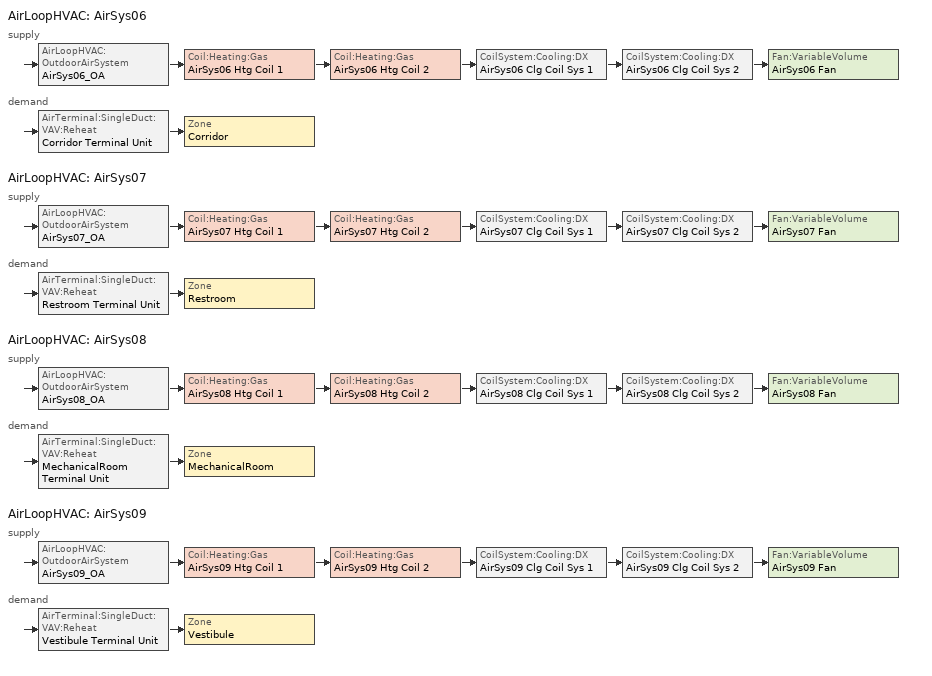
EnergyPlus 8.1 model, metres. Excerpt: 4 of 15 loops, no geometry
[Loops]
AirLoopHVAC 'AirSys06'
 supply: AirLoopHVAC:OutdoorAirSystem 'AirSys06_OA' > Coil:Heating:Gas 'AirSys06 Htg Coil 1' > Coil:Heating:Gas 'AirSys06 Htg Coil 2' > CoilSystem:Cooling:DX 'AirSys06 Clg Coil Sys 1' > CoilSystem:Cooling:DX 'AirSys06 Clg Coil Sys 2' > Fan:VariableVolume 'AirSys06 Fan'
 demand: AirTerminal:SingleDuct:VAV:Reheat 'Corridor Terminal Unit' > Zone 'Corridor'
AirLoopHVAC 'AirSys07'
 supply: AirLoopHVAC:OutdoorAirSystem 'AirSys07_OA' > Coil:Heating:Gas 'AirSys07 Htg Coil 1' > Coil:Heating:Gas 'AirSys07 Htg Coil 2' > CoilSystem:Cooling:DX 'AirSys07 Clg Coil Sys 1' > CoilSystem:Cooling:DX 'AirSys07 Clg Coil Sys 2' > Fan:VariableVolume 'AirSys07 Fan'
 demand: AirTerminal:SingleDuct:VAV:Reheat 'Restroom Terminal Unit' > Zone 'Restroom'
AirLoopHVAC 'AirSys08'
 supply: AirLoopHVAC:OutdoorAirSystem 'AirSys08_OA' > Coil:Heating:Gas 'AirSys08 Htg Coil 1' > Coil:Heating:Gas 'AirSys08 Htg Coil 2' > CoilSystem:Cooling:DX 'AirSys08 Clg Coil Sys 1' > CoilSystem:Cooling:DX 'AirSys08 Clg Coil Sys 2' > Fan:VariableVolume 'AirSys08 Fan'
 demand: AirTerminal:SingleDuct:VAV:Reheat 'MechanicalRoom Terminal Unit' > Zone 'MechanicalRoom'
AirLoopHVAC 'AirSys09'
 supply: AirLoopHVAC:OutdoorAirSystem 'AirSys09_OA' > Coil:Heating:Gas 'AirSys09 Htg Coil 1' > Coil:Heating:Gas 'AirSys09 Htg Coil 2' > CoilSystem:Cooling:DX 'AirSys09 Clg Coil Sys 1' > CoilSystem:Cooling:DX 'AirSys09 Clg Coil Sys 2' > Fan:VariableVolume 'AirSys09 Fan'
 demand: AirTerminal:SingleDuct:VAV:Reheat 'Vestibule Terminal Unit' > Zone 'Vestibule'
[Sizing:Zone] Zone Cooling Design Supply Air Temperature Input Method=SupplyAirTemperature; Zone Cooling Design Supply Air Temperature {C}=14; Zone Heating Design Supply Air Temperature Input Method=SupplyAirTemperature; Zone Heating Design Supply Air Temperature {C}=40; Zone Cooling Design Supply Air Humidity Ratio {kgWater/kgDryAir}=0.0085; Zone Heating Design Supply Air Humidity Ratio {kgWater/kgDryAir}=0.008; Cooling Design Air Flow Method=DesignDay; Cooling Minimum Air Flow Fraction=0; Heating Design Air Flow Method=DesignDay; Heating Design Air Flow Rate {m3/s}=0
Name | Design Specification Outdoor Air Object
Corridor | SZ DSOA Corridor
Restroom | SZ DSOA Restroom
MechanicalRoom | SZ DSOA MechanicalRoom
Vestibule | SZ DSOA Vestibule
[DesignSpecification:OutdoorAir] Outdoor Air Method=Sum; Outdoor Air Flow per Person {m3/s-person}=0; Outdoor Air Flow per Zone {m3/s}=0; Outdoor Air Flow Air Changes per Hour {1/hr}=0; Outdoor Air Flow Rate Fraction Schedule=Bldg_Occ_Sch
Name | Outdoor Air Flow per Zone Floor Area {m3/s-m2}
SZ DSOA Corridor; SZ DSOA Vestibule | 0.00025
SZ DSOA Restroom | 0.0052
SZ DSOA MechanicalRoom | 0
[ZoneControl:Thermostat] Control Type Schedule=Dual Zone Control Type Sched; Control Object Type 1=ThermostatSetpoint:DualSetpoint
Name | Zone or ZoneList | Control Name 1
Corridor Thermostat | Corridor | Corridor DualSPSched
Restroom Thermostat | Restroom | Restroom DualSPSched
MechanicalRoom Thermostat | MechanicalRoom | MechanicalRoom DualSPSched
Vestibule Thermostat | Vestibule | Vestibule DualSPSched
[ThermostatSetpoint:DualSetpoint]
Name | Heating Setpoint Temperature Schedule | Cooling Setpoint Temperature Schedule
Corridor DualSPSched; Restroom DualSPSched; MechanicalRoom DualSPSched | HtgSetP_Sch | ClgSetP_Sch
Vestibule DualSPSched | Vestibule_HtgSetP_Sch | Vestibule_ClgSetP_Sch
[Zone equipment]
Corridor: Corridor Terminal Unit, Corridor PTAC, Corridor OA Unit
Restroom: Restroom Terminal Unit, Restroom PTAC, Restroom OA Unit
MechanicalRoom: MechanicalRoom Terminal Unit, MechanicalRoom PTAC, MechanicalRoom OA Unit
Vestibule: Vestibule Terminal Unit, Vestibule PTAC, Vestibule OA Unit
[AirLoopHVAC] Design Supply Air Flow Rate {m3/s}=AutoSize
AirSys06; AirSys07; AirSys08; AirSys09
[Sizing:System] Type of Load to Size On=Sensible; Design Outdoor Air Flow Rate {m3/s}=AutoSize; Minimum System Air Flow Ratio=0.3; Preheat Design Temperature {C}=7; Preheat Design Humidity Ratio {kgWater/kgDryAir}=0.008; Precool Design Temperature {C}=12.8; Precool Design Humidity Ratio {kgWater/kgDryAir}=0.008; Central Cooling Design Supply Air Temperature {C}=12.8; Central Heating Design Supply Air Temperature {C}=16.7; Sizing Option=NonCoincident; 100% Outdoor Air in Cooling=No; 100% Outdoor Air in Heating=No; Central Cooling Design Supply Air Humidity Ratio {kgWater/kgDryAir}=0.0085; Central Heating Design Supply Air Humidity Ratio {kgWater/kgDryAir}=0.008; Cooling Design Air Flow Method=DesignDay; Cooling Design Air Flow Rate {m3/s}=0; Heating Design Air Flow Method=DesignDay; Heating Design Air Flow Rate {m3/s}=0; System Outdoor Air Method=ZoneSum
AirSys06; AirSys07; AirSys08; AirSys09
[Controller:OutdoorAir] Minimum Outdoor Air Flow Rate {m3/s}=AutoSize; Maximum Outdoor Air Flow Rate {m3/s}=AutoSize; Economizer Control Type=DifferentialDryBulb; Economizer Control Action Type=ModulateFlow; Economizer Maximum Limit Dry-Bulb Temperature {C}=28; Economizer Maximum Limit Enthalpy {J/kg}=64000; Economizer Minimum Limit Dry-Bulb Temperature {C}=-100; Lockout Type=NoLockout; Minimum Limit Type=FixedMinimum; Minimum Outdoor Air Schedule=MinOA_MotorizedDamper_Sched; High Humidity Control=No; Heat Recovery Bypass Control Type=BypassWhenOAFlowGreaterThanMinimum
AirSys06_OA_Controller; AirSys07_OA_Controller; AirSys08_OA_Controller; AirSys09_OA_Controller
[Coil:Heating:Electric] Availability Schedule=Always_On; Efficiency=1; Nominal Capacity {W}=AutoSize
Corridor Terminal Reheat Coil; Restroom Terminal Reheat Coil; MechanicalRoom Terminal Reheat Coil; Vestibule Terminal Reheat Coil
[AirTerminal:SingleDuct:VAV:Reheat] Availability Schedule=Always_On; Maximum Air Flow Rate {m3/s}=AutoSize; Zone Minimum Air Flow Input Method=Scheduled; Minimum Air Flow Fraction Schedule=Min_Flow_Frac_Sch; Maximum Hot Water or Steam Flow Rate {m3/s}=AutoSize; Minimum Hot Water or Steam Flow Rate {m3/s}=0; Convergence Tolerance=0.001; Damper Heating Action=Reverse; Maximum Flow per Zone Floor Area During Reheat {m3/s-m2}=AutoCalculate; Maximum Flow Fraction During Reheat=AutoCalculate; Maximum Reheat Air Temperature {C}=50
Name | Reheat Coil
Corridor Terminal Unit | Corridor Terminal Reheat Coil
Restroom Terminal Unit | Restroom Terminal Reheat Coil
MechanicalRoom Terminal Unit | MechanicalRoom Terminal Reheat Coil
Vestibule Terminal Unit | Vestibule Terminal Reheat Coil
[ZoneHVAC:PackagedTerminalAirConditioner] Supply Air Flow Rate During Cooling Operation {m3/s}=AutoSize; Supply Air Flow Rate During Heating Operation {m3/s}=AutoSize; Supply Air Flow Rate When No Cooling or Heating is Needed {m3/s}=AutoSize; Outdoor Air Flow Rate During Cooling Operation {m3/s}=0; Outdoor Air Flow Rate During Heating Operation {m3/s}=0; Outdoor Air Flow Rate When No Cooling or Heating is Needed {m3/s}=0; Fan Placement=BlowThrough; Supply Air Fan Operating Mode Schedule=Always_On
Name | Availability Schedule | Supply Air Fan | Heating Coil | Cooling Coil
Corridor PTAC | Corridor_PTAC_Fan_Sch | Corridor PTAC Fan | Corridor PTAC Htg Coil | Corridor PTAC Clg Coil
Restroom PTAC | Restroom_PTAC_Fan_Sch | Restroom PTAC Fan | Restroom PTAC Htg Coil | Restroom PTAC Clg Coil
MechanicalRoom PTAC | MechanicalRoom_PTAC_Fan_Sch | MechanicalRoom PTAC Fan | MechanicalRoom PTAC Htg Coil | MechanicalRoom PTAC Clg Coil
Vestibule PTAC | Vestibule_PTAC_Fan_Sch | Vestibule PTAC Fan | Vestibule PTAC Htg Coil | Vestibule PTAC Clg Coil
[Coil:Heating:Gas] Availability Schedule=Always_On; Gas Burner Efficiency=0.8; Nominal Capacity {W}=AutoSize
Corridor PTAC Htg Coil; Corridor OA Unit Htg Coil; Restroom PTAC Htg Coil; Restroom OA Unit Htg Coil; MechanicalRoom PTAC Htg Coil; MechanicalRoom OA Unit Htg Coil; Vestibule PTAC Htg Coil; Vestibule OA Unit Htg Coil; AirSys06 Htg Coil 1; AirSys06 Htg Coil 2; AirSys07 Htg Coil 1; AirSys07 Htg Coil 2; AirSys08 Htg Coil 1; AirSys08 Htg Coil 2; AirSys09 Htg Coil 1; AirSys09 Htg Coil 2
[Coil:Cooling:DX:SingleSpeed] Availability Schedule=Always_On; Gross Rated Total Cooling Capacity {W}=AutoSize; Gross Rated Sensible Heat Ratio=AutoSize; Gross Rated Cooling COP {W/W}=4.7; Rated Air Flow Rate {m3/s}=AutoSize; Rated Evaporator Fan Power Per Volume Flow Rate {W/(m3/s)}=773.3; Total Cooling Capacity Function of Temperature Curve=PTAC-Clg-Cap-fT; Total Cooling Capacity Function of Flow Fraction Curve=PTAC-Clg-Cap-fFF; Energy Input Ratio Function of Temperature Curve=PTAC-Clg-EIR-fT; Energy Input Ratio Function of Flow Fraction Curve=PTAC-Clg-EIR-fFF; Part Load Fraction Correlation Curve=PTAC-Clg-PLF-fPLR; Nominal Time for Condensate Removal to Begin {s}=1000; Ratio of Initial Moisture Evaporation Rate and Steady State Latent Capacity=1.5; Maximum Cycling Rate {cycles/hr}=3; Latent Capacity Time Constant {s}=45; Condenser Type=AirCooled
Corridor PTAC Clg Coil; Restroom PTAC Clg Coil; MechanicalRoom PTAC Clg Coil; Vestibule PTAC Clg Coil
[ZoneHVAC:OutdoorAirUnit] Outdoor Air Schedule=MinOA_MotorizedDamper_Sched; Supply Fan Placement=BlowThrough; Exhaust Air Schedule=MinOA_MotorizedDamper_Sched; Unit Control Type=NeutralControl
Name | Availability Schedule | Zone | Outdoor Air Flow Rate {m3/s} | Supply Fan | Exhaust Fan | Exhaust Air Flow Rate {m3/s} | Outdoor Air Unit List
Corridor OA Unit | Corridor_PTAC_Fan_Sch | Corridor | 0.0123525 | Corridor OA Unit Supply Fan | Corridor OA Unit Exhaust Fan | 0.0123525 | Corridor OA Unit Equip List
Restroom OA Unit | Restroom_PTAC_Fan_Sch | Restroom | 0.326092 | Restroom OA Unit Supply Fan | Restroom OA Unit Exhaust Fan | 0.326092 | Restroom OA Unit Equip List
MechanicalRoom OA Unit | MechanicalRoom_PTAC_Fan_Sch | MechanicalRoom | 1e-009 | MechanicalRoom OA Unit Supply Fan | MechanicalRoom OA Unit Exhaust Fan | 1e-009 | MechanicalRoom OA Unit Equip List
Vestibule OA Unit | Vestibule_PTAC_Fan_Sch | Vestibule | 0.0069675 | Vestibule OA Unit Supply Fan | Vestibule OA Unit Exhaust Fan | 0.0069675 | Vestibule OA Unit Equip List
[ZoneHVAC:OutdoorAirUnit:EquipmentList] Component Object Type 1=HeatExchanger:AirToAir:SensibleAndLatent; Component Object Type 2=Coil:Heating:Gas
Name | Component Name 1 | Component Name 2
Corridor OA Unit Equip List | Corridor OA Unit ERV | Corridor OA Unit Htg Coil
Restroom OA Unit Equip List | Restroom OA Unit ERV | Restroom OA Unit Htg Coil
MechanicalRoom OA Unit Equip List | MechanicalRoom OA Unit ERV | MechanicalRoom OA Unit Htg Coil
Vestibule OA Unit Equip List | Vestibule OA Unit ERV | Vestibule OA Unit Htg Coil
[Fan:VariableVolume] Maximum Flow Rate {m3/s}=AutoSize; Fan Power Minimum Flow Rate Input Method=Fraction; Fan Power Minimum Flow Fraction=0.6; Motor In Airstream Fraction=1; Fan Power Coefficient 1=0.0407599; Fan Power Coefficient 2=0.088045; Fan Power Coefficient 3=-0.0729261; Fan Power Coefficient 4=0.94374; Fan Power Coefficient 5=0
Name | Availability Schedule | Fan Total Efficiency | Pressure Rise {Pa} | Motor Efficiency
Corridor OA Unit Supply Fan; Restroom OA Unit Supply Fan; MechanicalRoom OA Unit Supply Fan; Vestibule OA Unit Supply Fan | Always_On | 0.6 | 250 | 0.9
Corridor OA Unit Exhaust Fan; Restroom OA Unit Exhaust Fan; MechanicalRoom OA Unit Exhaust Fan; Vestibule OA Unit Exhaust Fan | Always_On | 1 | 0 | 0.9
AirSys06 Fan | AirSys06_Fan_Sch | 0.6 | 250 | 0.93
AirSys07 Fan | AirSys07_Fan_Sch | 0.6 | 250 | 0.93
AirSys08 Fan | AirSys08_Fan_Sch | 0.6 | 250 | 0.93
AirSys09 Fan | AirSys09_Fan_Sch | 0.6 | 250 | 0.93
[HeatExchanger:AirToAir:SensibleAndLatent] Availability Schedule=Always_On; Sensible Effectiveness at 100% Heating Air Flow=0.826; Latent Effectiveness at 100% Heating Air Flow=0.761; Sensible Effectiveness at 75% Heating Air Flow=0.826; Latent Effectiveness at 75% Heating Air Flow=0.761; Sensible Effectiveness at 100% Cooling Air Flow=0.826; Latent Effectiveness at 100% Cooling Air Flow=0.761; Sensible Effectiveness at 75% Cooling Air Flow=0.826; Latent Effectiveness at 75% Cooling Air Flow=0.761; Nominal Electric Power {W}=0; Heat Exchanger Type=Rotary; Frost Control Type=ExhaustOnly; Threshold Temperature {C}=-23.3; Initial Defrost Time Fraction=0.167; Rate of Defrost Time Fraction Increase {1/K}=0.024; Economizer Lockout=Yes
Name | Nominal Supply Air Flow Rate {m3/s} | Supply Air Outlet Temperature Control
Corridor OA Unit ERV | 0.0123525 | No
Restroom OA Unit ERV | 0.326092 | No
MechanicalRoom OA Unit ERV | 1e-009 | No
Vestibule OA Unit ERV | 0.0069675 | No
AirSys06_OA Heat Recovery; AirSys07_OA Heat Recovery; AirSys08_OA Heat Recovery; AirSys09_OA Heat Recovery | AutoSize | Yes
[Fan:OnOff] Availability Schedule=Always_On; Fan Total Efficiency=0.6; Pressure Rise {Pa}=250; Maximum Flow Rate {m3/s}=AutoSize; Motor Efficiency=0.95; Motor In Airstream Fraction=1
Corridor PTAC Fan; Restroom PTAC Fan; MechanicalRoom PTAC Fan; Vestibule PTAC Fan
[SetpointManager:MixedAir] Control Variable=Temperature
Name | Setpoint Node or NodeList
AirSys06 Htg Coil 1 SAT Mgr | AirSys06 Htg Coil 2 Inlet Node
AirSys06 Htg Coil 2 SAT Mgr | AirSys06 Clg Coil 1 Inlet Node
AirSys06 Clg Coil 1 SAT Mgr | AirSys06 Clg Coil 2 Inlet Node
AirSys07 Htg Coil 1 SAT Mgr | AirSys07 Htg Coil 2 Inlet Node
AirSys07 Htg Coil 2 SAT Mgr | AirSys07 Clg Coil 1 Inlet Node
AirSys07 Clg Coil 1 SAT Mgr | AirSys07 Clg Coil 2 Inlet Node
AirSys08 Htg Coil 1 SAT Mgr | AirSys08 Htg Coil 2 Inlet Node
AirSys08 Htg Coil 2 SAT Mgr | AirSys08 Clg Coil 1 Inlet Node
AirSys08 Clg Coil 1 SAT Mgr | AirSys08 Clg Coil 2 Inlet Node
AirSys09 Htg Coil 1 SAT Mgr | AirSys09 Htg Coil 2 Inlet Node
AirSys09 Htg Coil 2 SAT Mgr | AirSys09 Clg Coil 1 Inlet Node
AirSys09 Clg Coil 1 SAT Mgr | AirSys09 Clg Coil 2 Inlet Node
AirSys06 Heat Recovery Mixed Air Temp Mgr | AirSys06 OA Mixer Outdoor Air Stream Node
AirSys06 Mixed Air Temp Mgr | AirSys06 Htg Coil 1 Inlet Node
AirSys07 Heat Recovery Mixed Air Temp Mgr | AirSys07 OA Mixer Outdoor Air Stream Node
AirSys07 Mixed Air Temp Mgr | AirSys07 Htg Coil 1 Inlet Node
AirSys08 Heat Recovery Mixed Air Temp Mgr | AirSys08 OA Mixer Outdoor Air Stream Node
AirSys08 Mixed Air Temp Mgr | AirSys08 Htg Coil 1 Inlet Node
AirSys09 Heat Recovery Mixed Air Temp Mgr | AirSys09 OA Mixer Outdoor Air Stream Node
AirSys09 Mixed Air Temp Mgr | AirSys09 Htg Coil 1 Inlet Node
[CoilSystem:Cooling:DX] Availability Schedule=Always_On
Name | Cooling Coil
AirSys06 Clg Coil Sys 1 | AirSys06 Clg Coil 1
AirSys06 Clg Coil Sys 2 | AirSys06 Clg Coil 2
AirSys07 Clg Coil Sys 1 | AirSys07 Clg Coil 1
AirSys07 Clg Coil Sys 2 | AirSys07 Clg Coil 2
AirSys08 Clg Coil Sys 1 | AirSys08 Clg Coil 1
AirSys08 Clg Coil Sys 2 | AirSys08 Clg Coil 2
AirSys09 Clg Coil Sys 1 | AirSys09 Clg Coil 1
AirSys09 Clg Coil Sys 2 | AirSys09 Clg Coil 2
[Coil:Cooling:DX:TwoSpeed] Availability Schedule=Always_On; High Speed Gross Rated Total Cooling Capacity {W}=AutoSize; High Speed Rated Sensible Heat Ratio=AutoSize; High Speed Gross Rated Cooling COP {W/W}=4.7; High Speed Rated Air Flow Rate {m3/s}=AutoSize; Total Cooling Capacity Function of Temperature Curve=Clg-Cap-fT; Total Cooling Capacity Function of Flow Fraction Curve=Clg-Cap-fFF; Energy Input Ratio Function of Temperature Curve=Clg-EIR-fT; Energy Input Ratio Function of Flow Fraction Curve=Clg-EIR-fFF; Part Load Fraction Correlation Curve=Clg-PLF-fPLR; Low Speed Gross Rated Total Cooling Capacity {W}=AutoSize; Low Speed Gross Rated Sensible Heat Ratio=AutoSize; Low Speed Gross Rated Cooling COP {W/W}=3; Low Speed Rated Air Flow Rate {m3/s}=AutoSize; Low Speed Total Cooling Capacity Function of Temperature Curve=Clg-Cap-fT; Low Speed Energy Input Ratio Function of Temperature Curve=Clg-EIR-fT; Condenser Type=AirCooled; Basin Heater Capacity {W/K}=10; Basin Heater Setpoint Temperature {C}=2
AirSys06 Clg Coil 1; AirSys06 Clg Coil 2; AirSys07 Clg Coil 1; AirSys07 Clg Coil 2; AirSys08 Clg Coil 1; AirSys08 Clg Coil 2; AirSys09 Clg Coil 1; AirSys09 Clg Coil 2
[EnergyManagementSystem:Sensor]
Name | Output:Variable or Output:Meter Index Key | Output:Variable or Output:Meter
AirSys06_RA_Enth | AirSys06 Supply Equipment Inlet Node | System Node Enthalpy
AirSys06_Heat_Load | Corridor | Zone Predicted Sensible Load to Setpoint Heat Transfer Rate
AirSys06_FanFraction | Corridor Terminal Unit | Zone Air Terminal VAV Damper Position
AirSys06_MinFlowFraction | Corridor Terminal Unit | Zone Air Terminal Minimum Air Flow Fraction
Corridor_RH | Corridor | Zone Air Relative Humidity
AirSys06_Tdp | Corridor | Zone Air Temperature
AirSys07_RA_Enth | AirSys07 Supply Equipment Inlet Node | System Node Enthalpy
AirSys07_Heat_Load | Restroom | Zone Predicted Sensible Load to Setpoint Heat Transfer Rate
AirSys07_FanFraction | Restroom Terminal Unit | Zone Air Terminal VAV Damper Position
AirSys07_MinFlowFraction | Restroom Terminal Unit | Zone Air Terminal Minimum Air Flow Fraction
Restroom_RH | Restroom | Zone Air Relative Humidity
AirSys07_Tdp | Restroom | Zone Air Temperature
AirSys08_RA_Enth | AirSys08 Supply Equipment Inlet Node | System Node Enthalpy
AirSys08_Heat_Load | MechanicalRoom | Zone Predicted Sensible Load to Setpoint Heat Transfer Rate
AirSys08_FanFraction | MechanicalRoom Terminal Unit | Zone Air Terminal VAV Damper Position
AirSys08_MinFlowFraction | MechanicalRoom Terminal Unit | Zone Air Terminal Minimum Air Flow Fraction
MechanicalRoom_RH | MechanicalRoom | Zone Air Relative Humidity
AirSys08_Tdp | MechanicalRoom | Zone Air Temperature
AirSys09_RA_Enth | AirSys09 Supply Equipment Inlet Node | System Node Enthalpy
AirSys09_Heat_Load | Vestibule | Zone Predicted Sensible Load to Setpoint Heat Transfer Rate
AirSys09_FanFraction | Vestibule Terminal Unit | Zone Air Terminal VAV Damper Position
AirSys09_MinFlowFraction | Vestibule Terminal Unit | Zone Air Terminal Minimum Air Flow Fraction
Vestibule_RH | Vestibule | Zone Air Relative Humidity
AirSys09_Tdp | Vestibule | Zone Air Temperature
[EnergyManagementSystem:TrendVariable] Number of Timesteps to be Logged=4
Name | EMS Variable
AirSys06_FanFractionLog | AirSys06_FanFraction
AirSys07_FanFractionLog | AirSys07_FanFraction
AirSys08_FanFractionLog | AirSys08_FanFraction
AirSys09_FanFractionLog | AirSys09_FanFraction
[EnergyManagementSystem:Program]
AirSys04_SAT_Reset: IF AirSys04_Heat_Load > 0; SET AirSys04_Fan_Sch_Act = 0; SET Deli_PTAC_Fan_Sch_Act = 1; ELSE; SET AirSys04_Fan_Sch_Act = 1; SET Deli_PTAC_Fan_Sch_Act = 0; IF AirSys04_OA_Tdb > AirSys04_SAT_Value; IF AirSys04_OA_Enth < AirSys04_RA_Enth; SET AirSys04_SAT_Sch_Act = AirSys04_SAT_Econ; SET AirSys04_SAT_Value = AirSys04_SAT_Econ; ENDIF; ELSE; SET AirSys04_Sch_Act = AirSys04_SAT_Value; ENDIF; IF (@TrendSum AirSys04_FanFractionLog 3) < 3 * (AirSys04_MinFlowFraction + 0.01); SET AirSys04_SAT_Sch_Act = AirSys04_SAT + 2.78; SET AirSys04_SAT_Value = AirSys04_SAT + 2.78; ELSE; SET AirSys04_SAT_Sch_Act = AirSys04_SAT_Value; ENDIF; IF Deli_Tdb > (AirSys04_ClgSetP - 1.0); SET AirSys04_SAT_Sch_Act = AirSys04_SAT; SET AirSys04_SAT_Value = AirSys04_SAT; ELSE; SET AirSys04_SAT_Sch_Act = AirSys04_SAT_Value; ENDIF; ENDIF; SET AirSys04_W = @WFnTdbRhPb 23.89 0.6 AirSys04_Pb; SET AirSys04_Tdp = @TdpFnWPb AirSys04_W AirSys04_Pb; SET Deli_W = @WFnTdbRhPb Deli_Tdb Deli_RH/100 AirSys04_Pb; SET Deli_Tdp = @TdpFnWPb Deli_W AirSys04_Pb; IF Deli_Tdp > AirSys04_Tdp; SET AirSys04_SAT_Sch_Act = AirSys04_SAT; SET AirSys04_SAT_Value = AirSys04_SAT; ELSE; SET AirSys04_SAT_Sch_Act = AirSys04_SAT_Value; ENDIF
AirSys05_Initialize_Globals: SET AirSys05_SAT_Value = AirSys05_SAT
[Schedule:Compact]
ALWAYS_ON; Corridor_PTAC_Fan_Sch; Restroom_PTAC_Fan_Sch; MechanicalRoom_PTAC_Fan_Sch; Vestibule_PTAC_Fan_Sch; AirSys06_Fan_Sch; AirSys07_Fan_Sch; AirSys08_Fan_Sch; AirSys09_Fan_Sch: Through: 12/31, For: AllDays, Until: 24:00, 1
BLDG_OCC_SCH: Through: 12/31, For: Weekdays, Until: 06:00, 0, Until: 08:00, 0.1, Until: 09:00, 0.2, Until: 11:00, 0.5, Until: 15:00, 0.7, Until: 16:00, 0.8, Until: 17:00, 0.7, Until: 19:00, 0.5, Until: 22:00, 0.3, Until: 24:00, 0, For: SummerDesignDay, Until: 24:00, 1, For: Saturday, Until: 06:00, 0, Until: 08:00, 0.1, Until: 09:00, 0.2, Until: 10:00, 0.5, Until: 11:00, 0.6, Until: 17:00, 0.8, Until: 18:00, 0.6, Until: 21:00, 0.2, Until: 22:00, 0.1, Until: 24:00, 0, For: WinterDesignDay, Until: 24:00, 0, For: Sunday Holidays AllOtherDays, Until: 06:00, 0, Until: 10:00, 0.1, Until: 12:00, 0.2, Until: 17:00, 0.4, Until: 18:00, 0.2, Until: 22:00, 0.1, Until: 24:00, 0
HTGSETP_SCH: Through: 12/31, For: Weekdays WinterDesignDay, Until: 06:00, 15.6, Until: 22:00, 21, Until: 24:00, 15.6, For SummerDesignDay, Until: 24:00, 15.6, For: Saturday, Until: 06:00, 15.6, Until: 22:00, 21, Until: 24:00, 15.6, For: Sunday Holidays AllOtherDays, Until:  6:00, 15.6, Until: 22:00, 21, Until: 24:00, 15.6
CLGSETP_SCH: Through: 12/31, For: Weekdays SummerDesignDay, Until: 06:00, 30, Until: 22:00, 24, Until: 24:00, 30, For: Saturday, Until: 06:00, 30, Until: 22:00, 24, Until: 24:00, 30, For WinterDesignDay, Until: 24:00, 30, For: Sunday Holidays AllOtherDays, Until: 6:00, 30, Until: 22:00, 24, Until: 24:00, 30
MinOA_MotorizedDamper_Sched: Through: 12/31, For: Weekdays SummerDesignDay, Until: 06:00, 0, Until: 22:00, 1, Until: 24:00, 0, For: Saturday, Until: 06:00, 0, Until: 22:00, 1, Until: 24:00, 0, For: WinterDesignDay, Until: 24:00, 1, For: Sunday Holidays AllOtherDays, Until: 06:00, 0, Until: 22:00, 1, Until: 24:00, 0
Dual Zone Control Type Sched: Through: 12/31, For: AllDays, Until: 24:00, 4
Vestibule_HtgSetP_Sch: Through: 12/31, For: AllDays, Until: 24:00, 7.2
Vestibule_ClgSetP_Sch: Through: 12/31, For: AllDays, Until: 24:00, 100
Min_Flow_Frac_Sch: Through: 12/31, For: AllDays, Until: 24:00, 0.3
[Curve:Biquadratic] Minimum Value of x {BasedOnField A2}=17; Maximum Value of x {BasedOnField A2}=22; Minimum Value of y {BasedOnField A3}=13; Maximum Value of y {BasedOnField A3}=46
Name | Coefficient1 Constant | Coefficient2 x | Coefficient3 x**2 | Coefficient4 y | Coefficient5 y**2 | Coefficient6 x*y
PTAC-Clg-Cap-fT | 0.942588 | 0.00954335 | 0.00068377 | -0.0110427 | 5.249e-06 | -9.72e-06
PTAC-Clg-EIR-fT | 0.342414 | 0.034885 | -0.0006237 | 0.00497722 | 0.000437951 | -0.000728028
Clg-Cap-fT | 0.42415 | 0.04426 | -0.00042 | 0.00333 | -8e-005 | -0.00021
Clg-EIR-fT | 1.23649 | -0.02431 | 0.00057 | -0.01434 | 0.00063 | -0.00038
[Curve:Quadratic]
Name | Coefficient1 Constant | Coefficient2 x | Coefficient3 x**2 | Minimum Value of x {BasedOnField A2} | Maximum Value of x {BasedOnField A2}
PTAC-Clg-Cap-fFF | 0.8 | 0.2 | 0 | 0.5 | 1.5
PTAC-Clg-EIR-fFF | 1.1552 | -0.1808 | 0.0256 | 0.5 | 1.5
PTAC-Clg-PLF-fPLR | 0.85 | 0.15 | 0 | 0 | 1
Clg-Cap-fFF | 0.77136 | 0.34053 | -0.11088 | 0.75918 | 1.13877
Clg-EIR-fFF | 1.2055 | -0.32953 | 0.12308 | 0.75918 | 1.13877
Clg-PLF-fPLR | 0.771 | 0.229 | 0 | 0 | 1
